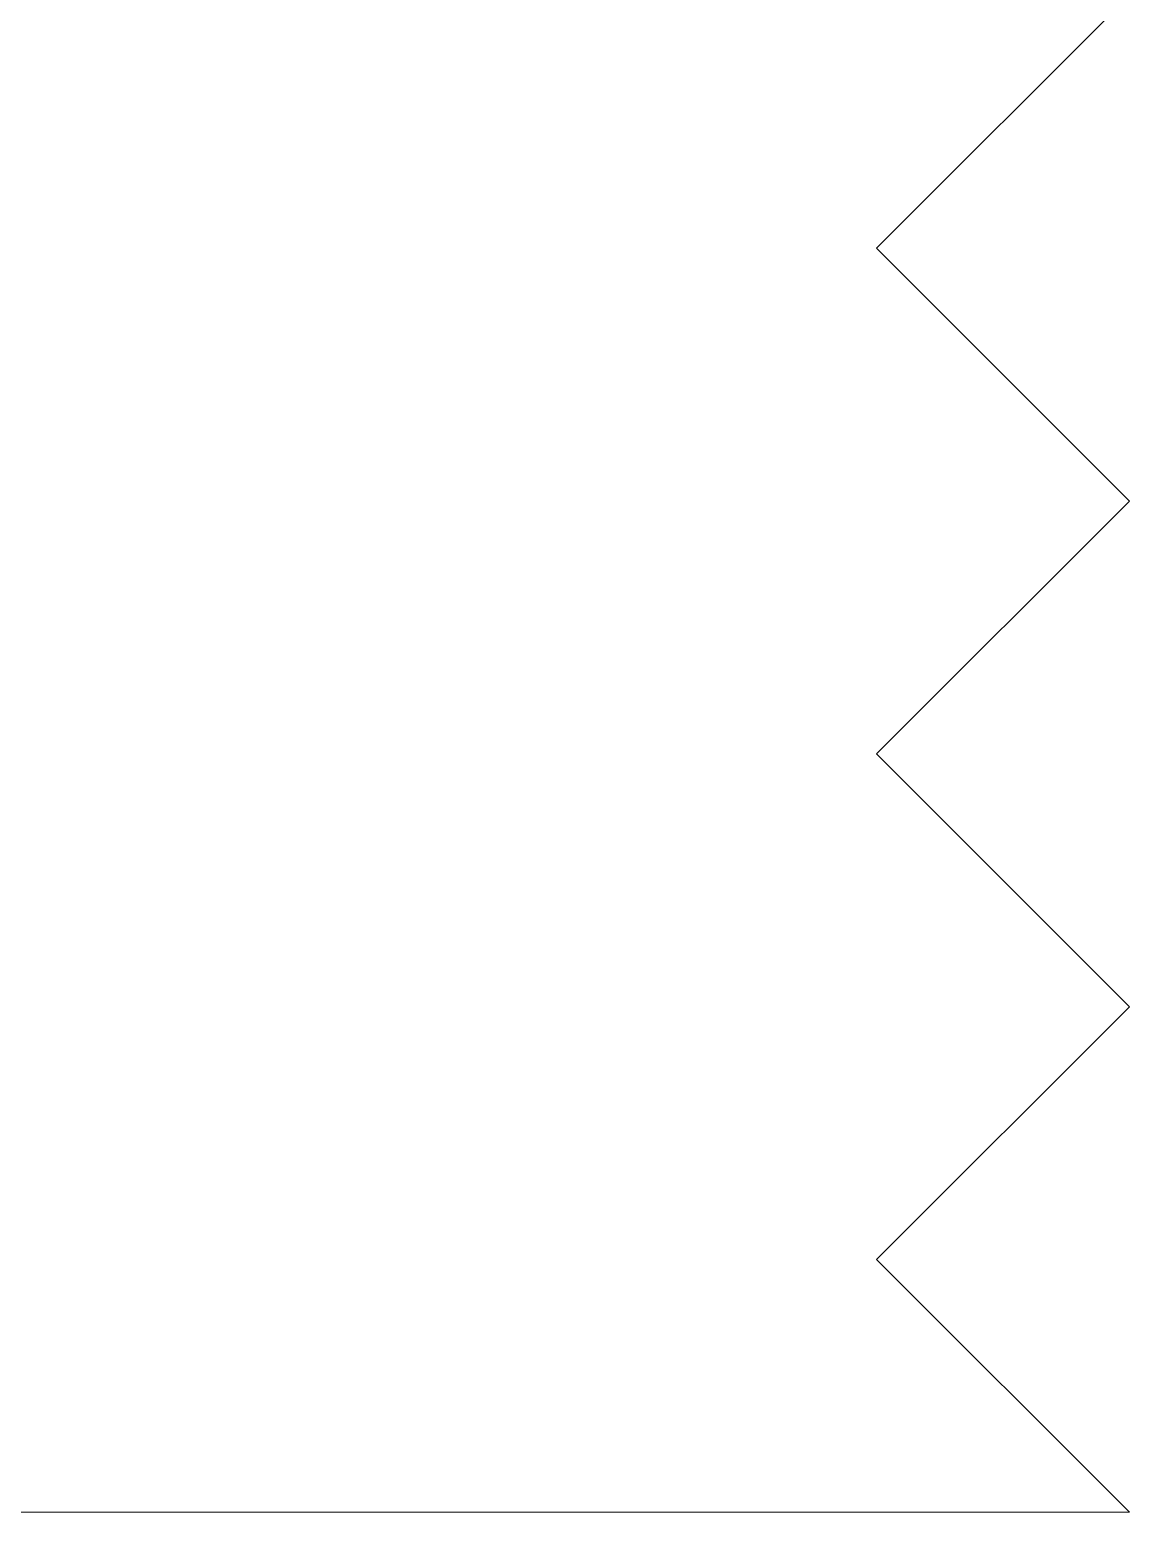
# Model space of a CAD drawing. Header units: millimetres. Extents: x 596 to 768, y 309 to 423.
# Drawn here: x 690.38702 to 690.39467, y 408.86042 to 408.87074 of the extents above; entities that cross this region are included whole.
import ezdxf

# ---------------------------------------------------------------- set-up
doc = ezdxf.new("R2010")
doc.units = ezdxf.units.MM
doc.layers.add('1- 3', color=3, linetype='Continuous')

# ---------------------------------------------------------------- blocks, each defined once
blk = doc.blocks.new('CTOBOM')
at = {"color": 0, "lineweight": 20}
for p, q in [((4.234207, -0.941636), (4.232447, -0.939876)), ((4.234207, -0.941636), (4.232447, -0.939876)), ((4.235967, -0.939876), (4.234207, -0.941636)), ((4.235967, -0.939876), (4.234207, -0.941636)), ((4.237727, -0.941636), (4.235967, -0.939876)), ((4.237727, -0.941636), (4.235967, -0.939876)), ((4.239488, -0.939876), (4.237727, -0.941636)), ((4.239488, -0.939876), (4.237727, -0.941636)), ((4.241248, -0.941636), (4.239488, -0.939876)), ((4.241248, -0.941636), (4.239488, -0.939876)), ((4.243008, -0.939876), (4.241248, -0.941636)), ((4.243008, -0.939876), (4.241248, -0.941636)), ((4.243008, -0.953958), (4.243008, -0.939876)), ((4.243008, -0.953958), (4.243008, -0.939876))]:
    blk.add_line(p, q, dxfattribs=at)

msp = doc.modelspace()

# ---------------------------------------------------------------- block references
at = {"layer": '1- 3', "rotation": 270}
msp.add_blockref('CTOBOM', (691.334551, 413.103426), dxfattribs=at)

doc.saveas('drawing.dxf')
